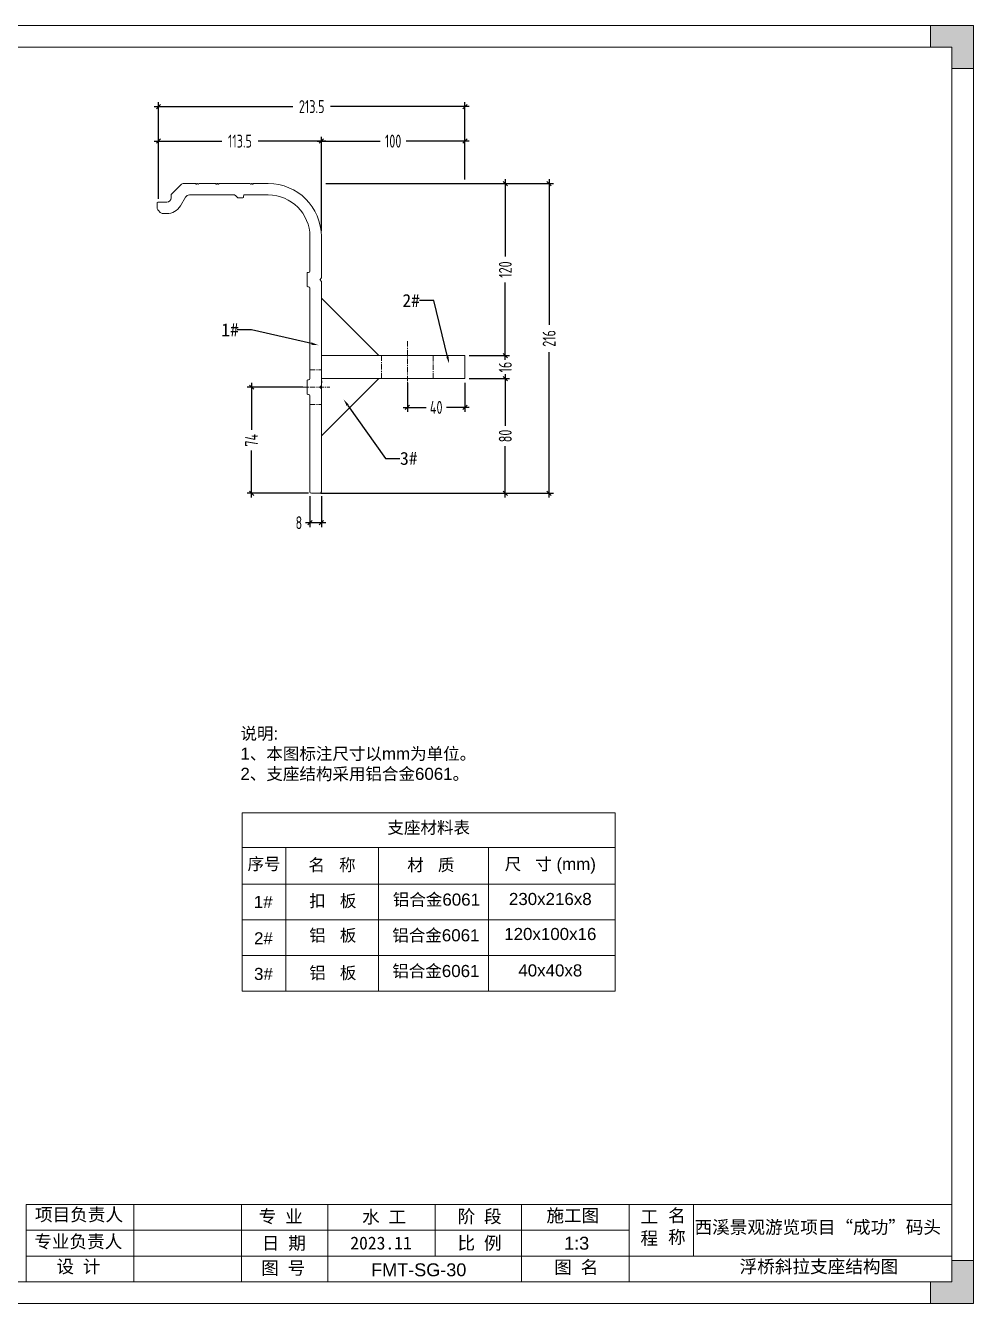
# Model space of a CAD drawing. Header units: millimetres. Extents: x 4 to 2106212, y -117026 to 198097.
# Drawn here: x 2094361 to 2095022, y 189147 to 190038 of the extents above; entities that cross this region are included whole.
import ezdxf
from ezdxf import colors
from ezdxf.entities.mleader import LeaderData, LeaderLine
from ezdxf.math import Vec2, Vec3

# ---------------------------------------------------------------- set-up
doc = ezdxf.new("R2010")
doc.units = ezdxf.units.MM
doc.linetypes.add('CENTER', pattern=[0.6, 0.375, -0.075, 0.075, -0.075])
doc.linetypes.add('CENTER2', pattern=[28.575, 19.05, -3.175, 3.175, -3.175])
doc.layers.add('HR-dimension', color=9, linetype='Continuous')
doc.layers.add('标注', color=9, linetype='Continuous')
for name, color, linetype, lineweight in [('加强板', 140, 'Continuous', 18), ('图框', 7, 'Continuous', 13), ('型材', 7, 'Continuous', 15), ('扣板', 7, 'Continuous', 9), ('文本', 3, 'Continuous', 13), ('虚线', 1, 'CENTER2', 0)]:
    doc.layers.add(name, color=color, linetype=linetype, lineweight=lineweight)
doc.styles.add('Arial', font='arial.ttf')
doc.styles.add('hztxt', font='ros1.shx', dxfattribs={"width": 0.8, "bigfont": 'hztxt.shx'})
doc.styles.get("Standard").update_dxf_attribs({"font": 'arial.ttf'})
doc.dimstyles.new('DIM-3', dxfattribs={"dimscale": 3, "dimtxt": 3, "dimasz": 1, "dimexe": 1, "dimexo": 1, "dimgap": 1, "dimtad": 0, "dimdec": 1, "dimrnd": 0.0005, "dimzin": 9, "dimdsep": 46, "dimtxsty": 'hztxt', "dimblk": 'OBLIQUE', "dimcen": 0, "dimdle": 1, "dimclrd": 9, "dimclre": 9, "dimclrt": 2, "dimazin": 2, "dimtfac": 1, "dimtdec": 1, "dimtofl": 0, "dimtmove": 0, "dimatfit": 3, "dimfxl": 1, "dimarcsym": 2})

# ---------------------------------------------------------------- blocks, each defined once
blk = doc.blocks.new('GW-TK')
at = {"layer": '图框', "linetype": 'Continuous', "lineweight": 0}
h = blk.add_hatch(color=256, dxfattribs=at)
h.dxf.hatch_style = 1
h.paths.add_polyline_path([(927593.55, 464715.01), (927593.55, 464710.01), (927598.55, 464710.01), (927598.55, 464705.01), (927603.55, 464705.01), (927603.55, 464715.01)])
h = blk.add_hatch(color=256, dxfattribs=at)
h.dxf.hatch_style = 1
h.paths.add_polyline_path([(927603.55, 464418.01), (927603.55, 464428.01), (927598.55, 464428.01), (927598.55, 464423.01), (927593.55, 464423.01), (927593.55, 464418.01)])
at = {"layer": '图框', "linetype": 'Continuous'}
for p, q in [((927383.55, 464441.02), (927383.55, 464423.01)), ((927408.55, 464441.02), (927408.55, 464423.01)), ((927433.55, 464441.02), (927433.55, 464423.01)), ((927453.55, 464441.02), (927453.55, 464423.01)), ((927478.55, 464441.02), (927478.55, 464429.01)), ((927498.55, 464441.02), (927498.55, 464423.01)), ((927523.55, 464441.02), (927523.55, 464423.01)), ((927538.55, 464441.02), (927538.55, 464429.01)), ((927383.55, 464435.01), (927523.55, 464435.01)), ((927451.56, 464429.01), (927383.55, 464429.01)), ((927383.55, 464429.01), (927598.55, 464429.01))]:
    blk.add_line(p, q, dxfattribs=at)
at = {"layer": '图框'}
for points in [[(927183.55, 464715.01), (927603.55, 464715.01), (927603.55, 464418.01), (927183.55, 464418.01)], [(927188.55, 464710.01), (927598.55, 464710.01), (927598.55, 464423.01), (927188.55, 464423.01)]]:
    blk.add_lwpolyline(points, close=True, dxfattribs=at)
at = {"layer": '图框', "linetype": 'Continuous', "lineweight": 0}
for points in [[(927598.55, 464705.01), (927598.55, 464710.01), (927593.55, 464710.01), (927593.55, 464715.01), (927603.55, 464715.01), (927603.55, 464705.01)], [(927598.55, 464428.01), (927598.55, 464423.01), (927593.55, 464423.01), (927593.55, 464418.01), (927603.55, 464418.01), (927603.55, 464428.01)]]:
    blk.add_lwpolyline(points, close=True, dxfattribs=at)
at = {"layer": '图框', "linetype": 'Continuous'}
blk.add_lwpolyline([(927383.55, 464441.02), (927598.55, 464441.02)], dxfattribs=at)
at = {"layer": '图框', "linetype": 'Continuous', "char_height": 3, "attachment_point": 1}
for s, width, heights, insert in [('{\\fSimSun|b0|i0|c134|p2;项目负责人}', 26.0225, [0], (927385.56, 464440.15)), ('{\\fSimSun|b0|i0|c134|p2;名 称}', 5.2119, [0], (927532.62, 464439.93)), ('{\\fSimSun|b0|i0|c134|p2;专 业}', 12.8345, [0], (927437.53, 464439.73)), ('{\\fSimSun|b0|i0|c134|p2;阶 段}', 17.4775, [0], (927483.73, 464439.73)), ('{\\fSimSun|b0|i0|c134|p2;工 程}', 5.2119, [0], (927526.21, 464439.66)), ('{\\fSimSun|b0|i0|c134|p2;专业负责人}', 24.6361, [2.04], (927385.39, 464433.9)), ('{\\fSimSun|b0|i0|c134|p2;日 期}', 11.224, [0], (927438.25, 464433.55)), ('{\\fSimSun|b0|i0|c134|p2;比 例}', 10.9146, [0], (927483.71, 464433.55)), ('{\\fSimSun|b0|i0|c134|p2;设 计}', 16.2353, [0], (927390.55, 464428.09)), ('{\\fSimSun|b0|i0|c134|p2;图 号}', 23.6261, [0], (927438.11, 464427.75)), ('{\\fSimSun|b0|i0|c134|p2;图 名}', 12.066, [0], (927506.19, 464427.94))]:
    blk.add_mtext_dynamic_manual_height_columns(s, width=width, gutter_width=17.5, heights=heights, dxfattribs=dict(at, insert=insert))
at = {"layer": '图框', "color": 3, "linetype": 'Continuous', "char_height": 3, "attachment_point": 1}
for s, width, insert in [('\\pt9;{\\fSimSun|b0|i0|c134|p2;施工图}', 18.6303, (927504.36, 464439.94)), ('{\\fSimSun|b0|i0|c134|p2;水 工}', 11.224, (927461.55, 464439.63)), ('\\pt9;{\\fSimSun|b0|i0|c134|p2;西溪景观游览项目“成功”码头}', 60.0149, (927538.77, 464437.24)), ('{\\fSimSun|b0|i0|c134|p2;2023.11}', 11.224, (927458.8, 464433.55))]:
    blk.add_mtext_dynamic_manual_height_columns(s, width=width, gutter_width=17.5, heights=[0], dxfattribs=dict(at, insert=insert))
blk = doc.blocks.new('_Oblique')
at = {"color": 0, "linetype": 'ByBlock', "lineweight": -2}
blk.add_line((-0.5, -0.5), (0.5, 0.5), dxfattribs=at)
blk = doc.blocks.new('*D3217')
at = {"layer": 'Defpoints', "color": 0, "ltscale": 10, "transparency": 16777216}
for p in [(2094667.5, 189792.18), (2094695.65, 189792.18), (2094564, 189712.18)]:
    blk.add_point(p, dxfattribs=at)
at = {"layer": 'HR-dimension', "color": 9, "lineweight": -2, "ltscale": 10, "transparency": 16777216}
for p, q in [((2094695.65, 189795.18), (2094695.65, 189759.26)), ((2094670.5, 189792.18), (2094698.65, 189792.18)), ((2094695.65, 189709.18), (2094695.65, 189745.1)), ((2094567, 189712.18), (2094698.65, 189712.18))]:
    blk.add_line(p, q, dxfattribs=at)
at = {"layer": 'HR-dimension', "color": 9, "lineweight": -2, "ltscale": 10, "transparency": 16777216, "xscale": 3, "yscale": 3, "zscale": 3}
for p, rotation in [((2094695.65, 189792.18), 90), ((2094695.65, 189712.18), 270)]:
    blk.add_blockref('_Oblique', p, dxfattribs=dict(at, rotation=rotation))
at = {"layer": 'HR-dimension', "color": 2, "ltscale": 10, "transparency": 16777216, "insert": (2094695.65, 189752.18), "char_height": 9, "attachment_point": 5, "rotation": 90, "style": 'hztxt'}
blk.add_mtext('80', dxfattribs=at)
blk = doc.blocks.new('*D3218')
at = {"layer": 'Defpoints', "color": 0, "ltscale": 10, "transparency": 16777216}
for p in [(2094667.5, 189808.18), (2094695.65, 189808.18), (2094667.5, 189792.18)]:
    blk.add_point(p, dxfattribs=at)
at = {"layer": 'HR-dimension', "color": 9, "lineweight": -2, "ltscale": 10, "transparency": 16777216}
for p, q in [((2094670.5, 189808.18), (2094698.65, 189808.18)), ((2094695.65, 189808.18), (2094695.65, 189811.18)), ((2094670.5, 189792.18), (2094698.65, 189792.18)), ((2094695.65, 189792.18), (2094695.65, 189789.18))]:
    blk.add_line(p, q, dxfattribs=at)
at = {"layer": 'HR-dimension', "color": 9, "lineweight": -2, "ltscale": 10, "transparency": 16777216, "xscale": 3, "yscale": 3, "zscale": 3}
for p, rotation in [((2094695.65, 189808.18), 270), ((2094695.65, 189792.18), 90)]:
    blk.add_blockref('_Oblique', p, dxfattribs=dict(at, rotation=rotation))
at = {"layer": 'HR-dimension', "color": 2, "ltscale": 10, "transparency": 16777216, "insert": (2094695.65, 189800.18), "char_height": 9, "attachment_point": 5, "rotation": 90, "style": 'hztxt'}
blk.add_mtext('16', dxfattribs=at)
blk = doc.blocks.new('*D3219')
at = {"layer": 'Defpoints', "color": 0, "ltscale": 10, "transparency": 16777216}
for p in [(2094567.5, 189928.18), (2094695.65, 189928.18), (2094667.5, 189808.18)]:
    blk.add_point(p, dxfattribs=at)
at = {"layer": 'HR-dimension', "color": 9, "lineweight": -2, "ltscale": 10, "transparency": 16777216}
for p, q in [((2094570.5, 189928.18), (2094698.65, 189928.18)), ((2094695.65, 189931.18), (2094695.65, 189877.3)), ((2094695.65, 189805.18), (2094695.65, 189859.06)), ((2094670.5, 189808.18), (2094698.65, 189808.18))]:
    blk.add_line(p, q, dxfattribs=at)
at = {"layer": 'HR-dimension', "color": 9, "lineweight": -2, "ltscale": 10, "transparency": 16777216, "xscale": 3, "yscale": 3, "zscale": 3}
for p, rotation in [((2094695.65, 189928.18), 90), ((2094695.65, 189808.18), 270)]:
    blk.add_blockref('_Oblique', p, dxfattribs=dict(at, rotation=rotation))
at = {"layer": 'HR-dimension', "color": 2, "ltscale": 10, "transparency": 16777216, "insert": (2094695.65, 189868.18), "char_height": 9, "attachment_point": 5, "rotation": 90, "style": 'hztxt'}
blk.add_mtext('120', dxfattribs=at)
blk = doc.blocks.new('*D3220')
at = {"layer": 'Defpoints', "color": 0, "ltscale": 10, "transparency": 16777216}
for p in [(2094567.5, 189928.18), (2094726.2, 189928.18), (2094564, 189712.18)]:
    blk.add_point(p, dxfattribs=at)
at = {"layer": 'HR-dimension', "color": 9, "lineweight": -2, "ltscale": 10, "transparency": 16777216}
for p, q in [((2094570.5, 189928.18), (2094729.2, 189928.18)), ((2094726.2, 189931.18), (2094726.2, 189829.66)), ((2094726.2, 189709.18), (2094726.2, 189810.7)), ((2094567, 189712.18), (2094729.2, 189712.18))]:
    blk.add_line(p, q, dxfattribs=at)
at = {"layer": 'HR-dimension', "color": 9, "lineweight": -2, "ltscale": 10, "transparency": 16777216, "xscale": 3, "yscale": 3, "zscale": 3}
for p, rotation in [((2094726.2, 189928.18), 90), ((2094726.2, 189712.18), 270)]:
    blk.add_blockref('_Oblique', p, dxfattribs=dict(at, rotation=rotation))
at = {"layer": 'HR-dimension', "color": 2, "ltscale": 10, "transparency": 16777216, "insert": (2094726.2, 189820.18), "char_height": 9, "attachment_point": 5, "rotation": 90, "style": 'hztxt'}
blk.add_mtext('216', dxfattribs=at)
blk = doc.blocks.new('*D3262')
at = {"layer": 'Defpoints', "color": 0, "ltscale": 10, "transparency": 16777216}
for p in [(2094627.5, 189792.18), (2094667.5, 189792.18), (2094627.5, 189772.08)]:
    blk.add_point(p, dxfattribs=at)
at = {"layer": 'HR-dimension', "color": 9, "lineweight": -2, "ltscale": 10, "transparency": 16777216}
for p, q in [((2094627.5, 189789.18), (2094627.5, 189769.08)), ((2094667.5, 189789.18), (2094667.5, 189769.08)), ((2094624.5, 189772.08), (2094640.42, 189772.08)), ((2094670.5, 189772.08), (2094654.58, 189772.08))]:
    blk.add_line(p, q, dxfattribs=at)
at = {"layer": 'HR-dimension', "color": 9, "lineweight": -2, "ltscale": 10, "transparency": 16777216, "xscale": 3, "yscale": 3, "zscale": 3, "rotation": 180}
blk.add_blockref('_Oblique', (2094627.5, 189772.08), dxfattribs=at)
at = {"layer": 'HR-dimension', "color": 9, "lineweight": -2, "ltscale": 10, "transparency": 16777216, "xscale": 3, "yscale": 3, "zscale": 3}
blk.add_blockref('_Oblique', (2094667.5, 189772.08), dxfattribs=at)
at = {"layer": 'HR-dimension', "color": 2, "ltscale": 10, "transparency": 16777216, "insert": (2094647.5, 189772.08), "char_height": 9, "attachment_point": 5, "style": 'hztxt'}
blk.add_mtext('40', dxfattribs=at)
blk = doc.blocks.new('*D3228')
at = {"color": 9, "lineweight": -2, "transparency": 16777216}
for p, q in [((2094451, 189957.75), (2094498.03, 189957.75)), ((2094454, 189917.55), (2094454, 189960.75)), ((2094570.5, 189957.75), (2094523.47, 189957.75)), ((2094567.5, 189895.19), (2094567.5, 189960.75))]:
    blk.add_line(p, q, dxfattribs=at)
at = {"layer": 'Defpoints', "color": 0, "transparency": 16777216}
for p in [(2094454, 189957.75), (2094454, 189914.55), (2094567.5, 189892.19)]:
    blk.add_point(p, dxfattribs=at)
at = {"color": 9, "lineweight": -2, "transparency": 16777216, "xscale": 3, "yscale": 3, "zscale": 3, "rotation": 180}
blk.add_blockref('_Oblique', (2094454, 189957.75), dxfattribs=at)
at = {"color": 9, "lineweight": -2, "transparency": 16777216, "xscale": 3, "yscale": 3, "zscale": 3}
blk.add_blockref('_Oblique', (2094567.5, 189957.75), dxfattribs=at)
at = {"color": 2, "transparency": 16777216, "insert": (2094510.75, 189957.75), "char_height": 9, "attachment_point": 5, "style": 'hztxt'}
blk.add_mtext('113.5', dxfattribs=at)
blk = doc.blocks.new('*D3229')
at = {"color": 9, "lineweight": -2, "transparency": 16777216}
for p, q in [((2094564.5, 189957.75), (2094608.38, 189957.75)), ((2094567.5, 189895.19), (2094567.5, 189960.75)), ((2094670.5, 189957.75), (2094626.62, 189957.75)), ((2094667.5, 189930.97), (2094667.5, 189960.75))]:
    blk.add_line(p, q, dxfattribs=at)
at = {"layer": 'Defpoints', "color": 0, "transparency": 16777216}
for p in [(2094567.5, 189957.75), (2094667.5, 189927.97), (2094567.5, 189892.19)]:
    blk.add_point(p, dxfattribs=at)
at = {"color": 9, "lineweight": -2, "transparency": 16777216, "xscale": 3, "yscale": 3, "zscale": 3, "rotation": 180}
blk.add_blockref('_Oblique', (2094567.5, 189957.75), dxfattribs=at)
at = {"color": 9, "lineweight": -2, "transparency": 16777216, "xscale": 3, "yscale": 3, "zscale": 3}
blk.add_blockref('_Oblique', (2094667.5, 189957.75), dxfattribs=at)
at = {"color": 2, "transparency": 16777216, "insert": (2094617.5, 189957.75), "char_height": 9, "attachment_point": 5, "style": 'hztxt'}
blk.add_mtext('100', dxfattribs=at)
blk = doc.blocks.new('*D3230')
at = {"color": 9, "lineweight": -2, "transparency": 16777216}
for p, q in [((2094451, 189981.82), (2094547.67, 189981.82)), ((2094454, 189917.55), (2094454, 189984.82)), ((2094670.5, 189981.82), (2094573.83, 189981.82)), ((2094667.5, 189935.23), (2094667.5, 189984.82))]:
    blk.add_line(p, q, dxfattribs=at)
at = {"layer": 'Defpoints', "color": 0, "transparency": 16777216}
for p in [(2094667.5, 189981.82), (2094667.5, 189932.23), (2094454, 189914.55)]:
    blk.add_point(p, dxfattribs=at)
at = {"color": 9, "lineweight": -2, "transparency": 16777216, "xscale": 3, "yscale": 3, "zscale": 3, "rotation": 180}
blk.add_blockref('_Oblique', (2094454, 189981.82), dxfattribs=at)
at = {"color": 9, "lineweight": -2, "transparency": 16777216, "xscale": 3, "yscale": 3, "zscale": 3}
blk.add_blockref('_Oblique', (2094667.5, 189981.82), dxfattribs=at)
at = {"color": 2, "transparency": 16777216, "insert": (2094560.75, 189981.82), "char_height": 9, "attachment_point": 5, "style": 'hztxt'}
blk.add_mtext('213.5', dxfattribs=at)
blk = doc.blocks.new('*D3248')
at = {"layer": 'Defpoints', "color": 0, "ltscale": 10, "transparency": 16777216}
for p in [(2094557.5, 189786.18), (2094518.85, 189712.18), (2094561.5, 189712.18)]:
    blk.add_point(p, dxfattribs=at)
at = {"layer": 'HR-dimension', "color": 9, "lineweight": -2, "ltscale": 10, "transparency": 16777216}
for p, q in [((2094554.5, 189786.18), (2094515.85, 189786.18)), ((2094518.85, 189789.18), (2094518.85, 189756.38)), ((2094518.85, 189709.18), (2094518.85, 189741.98)), ((2094558.5, 189712.18), (2094515.85, 189712.18))]:
    blk.add_line(p, q, dxfattribs=at)
at = {"layer": 'HR-dimension', "color": 9, "lineweight": -2, "ltscale": 10, "transparency": 16777216, "xscale": 3, "yscale": 3, "zscale": 3}
for p, rotation in [((2094518.85, 189786.18), 90), ((2094518.85, 189712.18), 270)]:
    blk.add_blockref('_Oblique', p, dxfattribs=dict(at, rotation=rotation))
at = {"layer": 'HR-dimension', "color": 2, "ltscale": 10, "transparency": 16777216, "insert": (2094518.85, 189749.18), "char_height": 9, "attachment_point": 5, "rotation": 90, "style": 'hztxt'}
blk.add_mtext('74', dxfattribs=at)
blk = doc.blocks.new('*D3249')
at = {"color": 9, "lineweight": -2, "transparency": 16777216}
for p, q in [((2094559.5, 189710.18), (2094559.5, 189688.68)), ((2094567.5, 189710.18), (2094567.5, 189688.68)), ((2094559.5, 189691.68), (2094556.5, 189691.68)), ((2094570.5, 189691.68), (2094559.5, 189691.68))]:
    blk.add_line(p, q, dxfattribs=at)
at = {"layer": 'Defpoints', "color": 0, "transparency": 16777216}
for p in [(2094559.5, 189713.18), (2094567.5, 189713.18), (2094559.5, 189691.68)]:
    blk.add_point(p, dxfattribs=at)
at = {"color": 9, "lineweight": -2, "transparency": 16777216, "xscale": 3, "yscale": 3, "zscale": 3, "rotation": 180}
blk.add_blockref('_Oblique', (2094559.5, 189691.68), dxfattribs=at)
at = {"color": 9, "lineweight": -2, "transparency": 16777216, "xscale": 3, "yscale": 3, "zscale": 3}
blk.add_blockref('_Oblique', (2094567.5, 189691.68), dxfattribs=at)
at = {"color": 2, "transparency": 16777216, "insert": (2094551.82, 189691.68), "char_height": 9, "attachment_point": 5, "style": 'hztxt'}
blk.add_mtext('8', dxfattribs=at)
blk = doc.blocks.new('扣板A')
at = {"layer": '扣板'}
for p, q in [((33, 216), (43.17, 216)), ((43.31, 215.94), (43.69, 215.56)), ((43.98, 215.56), (44.36, 215.94)), ((44.64, 215.94), (45.02, 215.56)), ((45.31, 215.56), (45.69, 215.94)), ((45.83, 216), (67.17, 216)), ((67.31, 215.94), (67.69, 215.56)), ((67.98, 215.56), (68.36, 215.94)), ((68.64, 215.94), (69.02, 215.56)), ((69.31, 215.56), (69.69, 215.94)), ((69.83, 216), (81.17, 216)), ((81.31, 215.94), (81.69, 215.56)), ((81.98, 215.56), (82.36, 215.94)), ((82.64, 215.94), (83.02, 215.56)), ((83.31, 215.56), (83.69, 215.94)), ((83.83, 216), (91.76, 216)), ((93.88, 215.12), (100.41, 208.59)), ((49.7, 208), (33, 208)), ((50.2, 206.5), (50.2, 207.5)), ((53.79, 206), (50.7, 206)), ((55.91, 207.71), (54.49, 206.29)), ((88, 208), (56.61, 208)), ((90.58, 206.54), (94.25, 200.37)), ((100.7, 207.89), (100.7, 206)), ((103.7, 203), (110, 203)), ((108.38, 195.88), (109.62, 197.12)), ((110.5, 202.5), (110.5, 199.24)), ((103.7, 195), (106.26, 195)), ((-4, 150.17), (-4, 179)), ((4, 179), (4, 155)), ((5, 154), (5.5, 154)), ((6, 153.5), (6, 144.5)), ((-4, 75.17), (-4, 147.83)), ((-3.06, 149.14), (-3.94, 150.02)), ((-3.94, 147.98), (-3.06, 148.86)), ((4, 143), (4, 80)), ((5.5, 144), (5, 144)), ((-4, 1), (-4, 72.83)), ((-3.06, 74.14), (-3.94, 75.02)), ((-3.94, 72.98), (-3.06, 73.86)), ((5, 79), (5.5, 79)), ((6, 78.5), (6, 69.5)), ((4, 68), (4, 1)), ((5.5, 69), (5, 69)), ((3, 0), (-3, 0))]:
    blk.add_line(p, q, dxfattribs=at)
for centre, radius, start, end in [((33, 179), 37, 90, 180), ((43.17, 215.8), 0.2, 44.99999, 90), ((43.83, 215.7), 0.2, 224.99999, 315), ((44.5, 215.8), 0.2, 44.99999, 135.00001), ((45.17, 215.7), 0.2, 224.99999, 315), ((45.83, 215.8), 0.2, 90, 135.00001), ((67.17, 215.8), 0.2, 44.99999, 90), ((67.83, 215.7), 0.2, 224.99999, 315), ((68.5, 215.8), 0.2, 44.99999, 135.00001), ((69.17, 215.7), 0.2, 224.99999, 315), ((69.83, 215.8), 0.2, 90, 135.00001), ((81.17, 215.8), 0.2, 44.99999, 90), ((81.83, 215.7), 0.2, 224.99999, 315), ((82.5, 215.8), 0.2, 44.99999, 135.00001), ((83.17, 215.7), 0.2, 224.99999, 315), ((83.83, 215.8), 0.2, 90, 135.00001), ((91.76, 213), 3, 45, 90), ((33, 179), 29, 90, 180), ((49.7, 207.5), 0.5, 360, 90), ((50.7, 206.5), 0.5, 180, 270), ((53.79, 207), 1, 270, 315), ((56.61, 207), 1, 90, 135), ((88, 205), 3, 30.78175, 90), ((99.7, 207.89), 1, 0, 45), ((103.7, 206), 3, 180, 270), ((103.7, 206), 11, 210.78175, 270), ((107.5, 199.24), 3, 315, 0), ((110, 202.5), 0.5, 0, 90), ((106.26, 198), 3, 270, 315), ((5, 155), 1, 180, 270), ((5.5, 153.5), 0.5, 0, 90), ((-3.8, 150.17), 0.2, 180, 225), ((-3.8, 147.83), 0.2, 135, 180), ((-3.2, 149), 0.2, 315, 45), ((5, 143), 1, 90, 180), ((5.5, 144.5), 0.5, 270, 0), ((-3.8, 75.17), 0.2, 180, 225), ((-3.8, 72.83), 0.2, 135, 180), ((-3.2, 74), 0.2, 315, 45), ((5, 80), 1, 180, 270), ((5.5, 78.5), 0.5, 0, 90), ((5, 68), 1, 90, 180), ((5.5, 69.5), 0.5, 270, 0), ((-3, 1), 1, 180, 270), ((3, 1), 1, 270, 360)]:
    blk.add_arc(centre, radius, start, end, dxfattribs=at)

msp = doc.modelspace()

# ---------------------------------------------------------------- linework, layer by layer
msp.add_line((2094567.4997, 189790.6893), (2094567.4997, 189789.2893))
at = {"layer": '加强板', "color": 3}
for points in [[(2094567.4997, 189848.1823), (2094567.4997, 189808.1823), (2094607.4997, 189808.1823), (2094567.4997, 189848.1823)], [(2094567.4997, 189752.1823), (2094567.4997, 189792.1823), (2094607.4997, 189792.1823), (2094567.4997, 189752.1823)]]:
    msp.add_lwpolyline(points, dxfattribs=at)
msp.add_lwpolyline([(2094667.4997, 189808.1823), (2094567.4997, 189808.1823), (2094567.4997, 189792.1823), (2094667.4997, 189792.1823)], close=True, dxfattribs=at)
at = {"layer": '文本'}
for p, q in [((2094512.3732, 189489.444), (2094512.3732, 189364.9617)), ((2094512.3732, 189489.444), (2094772.25, 189489.444)), ((2094772.25, 189489.444), (2094772.25, 189364.9617)), ((2094512.3732, 189465.2391), (2094772.25, 189465.2391)), ((2094542.6653, 189465.2391), (2094542.6653, 189364.9617)), ((2094607.2488, 189465.2391), (2094607.2488, 189364.9617)), ((2094683.8463, 189465.2391), (2094683.8463, 189364.9617)), ((2094772.25, 189465.2391), (2094772.25, 189365.2392)), ((2094512.3732, 189439.6511), (2094772.25, 189439.6511)), ((2094512.3732, 189414.7546), (2094772.25, 189414.7546)), ((2094512.3732, 189389.8581), (2094772.25, 189389.8581)), ((2094512.3732, 189364.9617), (2094772.25, 189364.9617))]:
    msp.add_line(p, q, dxfattribs=at)
at = {"layer": '虚线', "color": 1, "linetype": 'CENTER', "ltscale": 10}
for points in [[(2094627.4997, 189818.1823), (2094627.4997, 189786.1823)], [(2094559.4997, 189798.178), (2094567.4997, 189798.178)], [(2094553.4997, 189786.183), (2094573.4997, 189786.183)], [(2094559.4997, 189774.178), (2094567.4997, 189774.178)]]:
    msp.add_lwpolyline(points, dxfattribs=at)
msp.add_lwpolyline([(2094645.4997, 189808.1823), (2094609.4997, 189808.1823), (2094609.4997, 189792.1823), (2094645.4997, 189792.1823)], close=True, dxfattribs=at)

# ---------------------------------------------------------------- block references
at = {"layer": '型材', "color": 2, "lineweight": 100, "transparency": 33554661, "xscale": -1}
msp.add_blockref('扣板A', (2094563.4997, 189712.183), dxfattribs=at)
at = {"layer": '文本', "xscale": 3, "yscale": 3, "zscale": 3}
msp.add_blockref('GW-TK', (-687788.7633, -1204106.72), dxfattribs=at)

# ---------------------------------------------------------------- texts
at = {"layer": '文本', "style": 'Arial'}
for p in [(2094617.2951, 189424.6821), (2094616.9171, 189399.7856), (2094616.9171, 189374.8892)]:
    msp.add_text('铝合金6061', height=8.4375, dxfattribs=at).set_placement(p)
at = {"layer": '文本', "insert": (2094511.0869, 189548.9188), "char_height": 8.4375, "attachment_point": 1, "style": 'Arial'}
msp.add_mtext_dynamic_manual_height_columns('{\\fSimSun|b0|i0|c134|p2;说明}:\\P1{\\fSimSun|b0|i0|c134|p2;、本图标注尺寸以}mm{\\fSimSun|b0|i0|c134|p2;为单位。\\P}2{\\fSimSun|b0|i0|c134|p2;、支座结构采用铝合金}6061{\\fSimSun|b0|i0|c134|p2;。}', width=207.403076, gutter_width=12.5, heights=[0], dxfattribs=at)
at = {"layer": '文本', "char_height": 8.4375, "attachment_point": 5, "style": 'Arial'}
for s, insert in [('支座材料表', (2094642.3057, 189478.6175)), ('序号', (2094527.5523, 189453.3236)), ('名   称', (2094574.9082, 189452.609)), ('材   质', (2094643.7704, 189452.609)), ('尺   寸 (mm)', (2094727.0177, 189452.425)), ('1#', (2094526.9753, 189427.2901)), ('扣   板', (2094575.4542, 189427.4973)), ('230x216x8', (2094727.0177, 189429.2642)), ('2#', (2094527.1258, 189401.8987)), ('铝   板', (2094575.4542, 189403.4996)), ('120x100x16', (2094727.0177, 189404.8523)), ('40x40x8', (2094727.0177, 189379.4713)), ('3#', (2094527.1258, 189377.0023)), ('铝   板', (2094575.4542, 189377.3483))]:
    msp.add_mtext(s, dxfattribs=dict(at, insert=insert))
at = {"layer": '文本', "color": 6, "char_height": 9, "attachment_point": 1, "style": 'Arial'}
for s, width, gutter_width, heights, insert in [('1:3', 19.702496, 1.4062, [0], (2094736.6412, 189193.811)), ('浮桥斜拉支座结构图', 164.493338, 1.4062, [0], (2094858.9472, 189177.5408)), ('{\\C256;FMT-SG-30}', 69.470087, 0, [9.4744], (2094602.1666, 189175.2669))]:
    msp.add_mtext_dynamic_manual_height_columns(s, width=width, gutter_width=gutter_width, heights=heights, dxfattribs=dict(at, insert=insert))

# ---------------------------------------------------------------- dimensions: what is measured, and where the dimension line sits
for base, p1, p2, picture, middle in [((2094667.4997, 189981.8173), (2094453.9997, 189914.5543), (2094667.4997, 189932.2342), '*D3230', (2094560.7497, 189981.8173)), ((2094453.9997, 189957.7471), (2094567.4997, 189892.1912), (2094453.9997, 189914.5543), '*D3228', (2094510.7497, 189957.7471)), ((2094567.4997, 189957.7471), (2094667.4997, 189927.9691), (2094567.4997, 189892.1912), '*D3229', (2094617.4997, 189957.7471)), ((2094559.4997, 189691.6832), (2094567.4997, 189713.183), (2094559.4997, 189713.183), '*D3249', (2094551.8197, 189691.6832))]:
    dim = msp.add_linear_dim(base=base, p1=p1, p2=p2, dimstyle='DIM-3')
    dim.commit()
    dim.dimension.update_dxf_attribs({"geometry": picture, "text_midpoint": middle})
at = {"layer": 'HR-dimension', "ltscale": 10}
for base, p1, p2, picture, middle in [((2094726.1955, 189928.183), (2094563.9997, 189712.183), (2094567.4997, 189928.183), '*D3220', (2094726.1955, 189820.183)), ((2094695.6543, 189928.182), (2094667.4997, 189808.1823), (2094567.4997, 189928.182), '*D3219', (2094695.6543, 189868.1822)), ((2094695.6543, 189808.1823), (2094667.4997, 189792.1823), (2094667.4997, 189808.1823), '*D3218', (2094695.6543, 189800.1823)), ((2094695.6543, 189792.1823), (2094563.9997, 189712.183), (2094667.4997, 189792.1823), '*D3217', (2094695.6543, 189752.1827)), ((2094518.8506, 189712.183), (2094557.4997, 189786.183), (2094561.4997, 189712.183), '*D3248', (2094518.8506, 189749.183))]:
    dim = msp.add_linear_dim(base=base, p1=p1, p2=p2, angle=90, dimstyle='DIM-3', dxfattribs=at)
    dim.commit()
    dim.dimension.update_dxf_attribs({"geometry": picture, "text_midpoint": middle})
dim = msp.add_linear_dim(base=(2094627.4997, 189772.0828), p1=(2094667.4997, 189792.1823), p2=(2094627.4997, 189792.1823), dimstyle='DIM-3', dxfattribs=at)
dim.commit()
dim.dimension.update_dxf_attribs({"geometry": '*D3262', "text_midpoint": (2094647.4997, 189772.0828)})

# ---------------------------------------------------------------- leaders
at = {"layer": '标注', "color": 6}
ml = msp.add_multileader_mtext('Standard', dxfattribs=at)
ml.set_content('{\\fSimSun|b0|i0|c134|p2;2#}', color=6, style='Arial')
ml.set_leader_properties(color=9)
ml.build(insert=Vec2(0, 0))
ml.multileader.update_dxf_attribs({"dogleg_length": 100, "arrow_head_size": 5})
ctx = ml.context
ctx.base_point, ctx.char_height, ctx.arrow_head_size, ctx.landing_gap_size, ctx.plane_origin = Vec3(2094623.7527, 189846.6286), 9, 5, 0.2, Vec3(2094543.7973, 320892.6354)
notes = []
notes.append((ctx, [(1, (1, 1, 0), (2094645.8027, 189846.6286), (-1, 0), 10, [(0, [(2094656.5508, 189802.5442)], 0, [])])]))
ctx.mtext.insert, ctx.mtext.width, ctx.mtext.defined_height, ctx.mtext.flow_direction = Vec3(2094623.9527, 189851.1286), 100, 36.9267, 5
ml = msp.add_multileader_mtext('Standard', dxfattribs=at)
ml.set_content('{\\fSimSun|b0|i0|c134|p2;1#}', color=6, style='Arial')
ml.set_leader_properties(color=9)
ml.build(insert=Vec2(0, 0))
ml.multileader.update_dxf_attribs({"dogleg_length": 100, "arrow_head_size": 5})
ctx = ml.context
ctx.base_point, ctx.char_height, ctx.arrow_head_size, ctx.landing_gap_size, ctx.plane_origin = Vec3(2094326.3831, 189825.5681), 9, 5, 0.2, Vec3(2094251.8117, 320835.8446)
notes.append((ctx, [(0, (1, 1, 0), (2094316.3831, 189825.5681), (1, 0), 10, [(0, [(2094256.8647, 189810.4412)], 0, [])])]))
ctx.mtext.insert, ctx.mtext.width, ctx.mtext.defined_height, ctx.mtext.flow_direction = Vec3(2094326.5831, 189830.0681), 100, 36.9267, 5
ml = msp.add_multileader_mtext('Standard', dxfattribs=at)
ml.set_content('{\\fSimSun|b0|i0|c134|p2;1#}', color=6, style='Arial')
ml.set_leader_properties(color=9)
ml.build(insert=Vec2(0, 0))
ml.multileader.update_dxf_attribs({"dogleg_length": 100, "arrow_head_size": 5})
ctx = ml.context
ctx.base_point, ctx.char_height, ctx.arrow_head_size, ctx.landing_gap_size, ctx.plane_origin = Vec3(2094497.5268, 189826.206), 9, 5, 0.2, Vec3(2094455.905, 320855.8755)
notes.append((ctx, [(1, (1, 1, 0), (2094518.7768, 189826.206), (-1, 0), 10, [(0, [(2094565.4623, 189815.4357)], 0, [])])]))
ctx.mtext.insert, ctx.mtext.width, ctx.mtext.defined_height, ctx.mtext.flow_direction = Vec3(2094497.7268, 189830.706), 100, 36.9267, 5
ml = msp.add_multileader_mtext('Standard', dxfattribs=at)
ml.set_content('{\\fSimSun|b0|i0|c134|p2;3#}', color=6, style='Arial')
ml.set_leader_properties(color=9)
ml.build(insert=Vec2(0, 0))
ml.multileader.update_dxf_attribs({"dogleg_length": 100, "arrow_head_size": 5})
ctx = ml.context
ctx.base_point, ctx.char_height, ctx.arrow_head_size, ctx.landing_gap_size, ctx.plane_origin = Vec3(2094622.0925, 189736.5375), 9, 5, 0.2, Vec3(2094521.2091, 320756.9938)
notes.append((ctx, [(0, (1, 1, 0), (2094612.0925, 189736.5375), (1, 0), 10, [(0, [(2094582.951, 189777.5865)], 0, [])])]))
ctx.mtext.insert, ctx.mtext.width, ctx.mtext.defined_height, ctx.mtext.flow_direction = Vec3(2094622.2925, 189741.0375), 100, 36.9267, 5
ml = msp.add_multileader_mtext('Standard', dxfattribs=at)
ml.set_content('{\\fSimSun|b0|i0|c134|p2;1#}', color=6, style='Arial')
ml.set_leader_properties(color=9)
ml.build(insert=Vec2(0, 0))
ml.multileader.update_dxf_attribs({"dogleg_length": 100, "arrow_head_size": 5})
ctx = ml.context
ctx.base_point, ctx.char_height, ctx.arrow_head_size, ctx.landing_gap_size, ctx.plane_origin = Vec3(2094335.5306, 189585.8425), 9, 5, 0.2, Vec3(2094260.9592, 320503.5131)
notes.append((ctx, [(0, (1, 1, 0), (2094325.5306, 189585.8425), (1, 0), 10, [(0, [(2094266.0122, 189558.6605)], 0, [])])]))
ctx.mtext.insert, ctx.mtext.width, ctx.mtext.defined_height, ctx.mtext.flow_direction = Vec3(2094335.7306, 189590.3425), 100, 36.9267, 5
for ctx, leaders in notes:
    for number, flags, end, landing, length, lines in leaders:
        leader = LeaderData()
        leader.index, (leader.has_last_leader_line, leader.has_dogleg_vector, leader.attachment_direction) = number, flags
        leader.last_leader_point, leader.dogleg_vector, leader.dogleg_length = Vec3(end), Vec3(landing), length
        for number, points, colour, breaks in lines:
            line = LeaderLine()
            line.index, line.vertices, line.color, line.breaks = number, Vec3.list(points), colors.encode_raw_color(colour), breaks
            leader.lines.append(line)
        ctx.leaders.append(leader)

doc.saveas('drawing.dxf')
